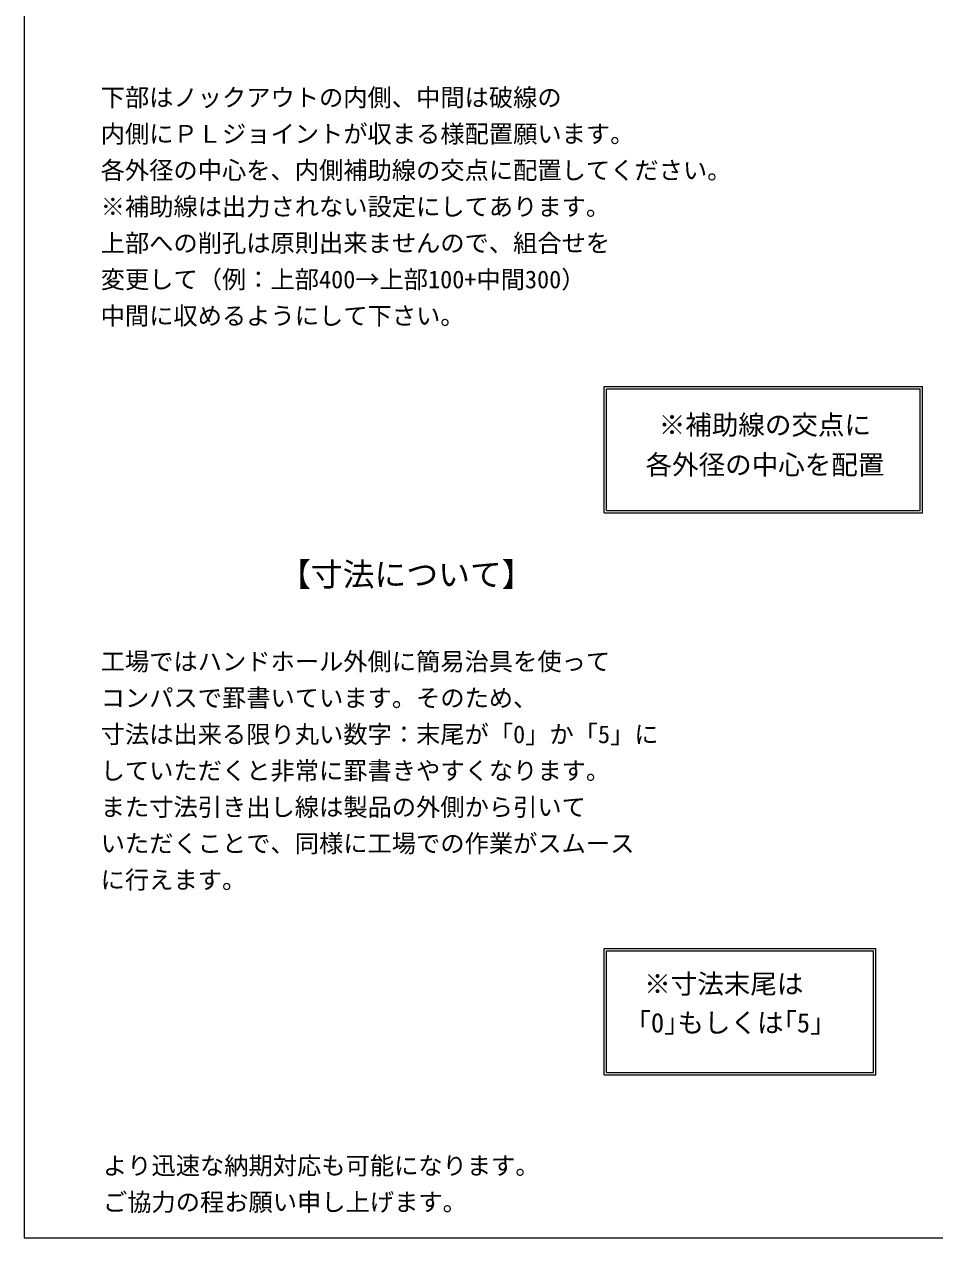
# Model space of a CAD drawing. Units: millimetres, scale not verified. Extents: x -4890 to 18490, y -2312 to 2312.
# Drawn here: x -4890 to -2944, y -1963 to 631 of the extents above; entities that cross this region are included whole.
import ezdxf
from ezdxf.enums import TextEntityAlignment as Align

# ---------------------------------------------------------------- set-up
doc = ezdxf.new("R2010")
doc.units = ezdxf.units.MM
doc.header["$LTSCALE"] = 10
for name, color, linetype, lineweight in [('0-2_waku', 7, 'Continuous', 18), ('0-9_uchigawa', 6, 'Continuous', 18), ('0-E_文字１', 7, 'Continuous', 18)]:
    doc.layers.add(name, color=color, linetype=linetype, lineweight=lineweight)
doc.styles.add('ＭＳ ゴシック', font='')
doc.styles.get('ＭＳ ゴシック').set_extended_font_data('MS Gothic')

msp = doc.modelspace()

# ---------------------------------------------------------------- linework, layer by layer
at = {"layer": '0-2_waku'}
for p, q in [((-4890.06, 2312.19), (-4890.06, -1962.81)), ((-4890.06, -1962.81), (-1830.06, -1962.81)), ((-4890.06, -1962.81), (-1830.06, -1962.81)), ((-4890.06, -1962.81), (-1830.06, -1962.81)), ((-4890.06, -1962.81), (-1830.06, -1962.81))]:
    msp.add_line(p, q, dxfattribs=at)
at = {"layer": '0-9_uchigawa'}
for p, q in [((-3650.52, -413.3), (-3650.52, -143.3)), ((-3650.52, -143.3), (-2970.52, -143.3)), ((-3645.52, -408.3), (-3645.52, -148.3)), ((-3645.52, -148.3), (-2975.52, -148.3)), ((-2975.52, -408.3), (-2975.52, -148.3)), ((-2970.52, -413.3), (-2970.52, -143.3)), ((-3650.52, -413.3), (-2970.52, -413.3)), ((-3645.52, -408.3), (-2975.52, -408.3)), ((-3650.52, -1344.52), (-3070.52, -1344.52)), ((-3650.52, -1614.52), (-3650.52, -1344.52)), ((-3070.52, -1614.52), (-3070.52, -1344.52)), ((-3645.52, -1349.52), (-3075.52, -1349.52)), ((-3645.52, -1609.52), (-3645.52, -1349.52)), ((-3075.52, -1609.52), (-3075.52, -1349.52)), ((-3650.52, -1614.52), (-3070.52, -1614.52)), ((-3645.52, -1609.52), (-3075.52, -1609.52))]:
    msp.add_line(p, q, dxfattribs=at)

# ---------------------------------------------------------------- texts
at = {"layer": '0-E_文字１', "style": 'ＭＳ ゴシック'}
for s, height, p in [('下部はノックアウトの内側、中間は破線の', 38.01, (-4726.76, 443.66)), ('内側にＰＬジョイントが収まる様配置願います。', 38.01, (-4726.76, 365.9)), ('各外径の中心を、内側補助線の交点に配置してください。', 38.01, (-4726.76, 288.14)), ('※補助線は出力されない設定にしてあります。', 38.01, (-4726.76, 210.38)), ('上部への削孔は原則出来ませんので、組合せを', 38.01, (-4726.76, 132.62)), ('変更して（例：上部400→上部100+中間300）', 38.01, (-4726.76, 54.86)), ('中間に収めるようにして下さい。', 38.01, (-4726.76, -22.9)), (' ※補助線の交点に', 41.57, (-3562.37, -258.95)), ('各外径の中心を配置', 41.57, (-3562.37, -344)), ('【寸法について】', 49.88, (-4345.71, -585.14)), ('工場ではハンドホール外側に簡易治具を使って', 38.01, (-4726.76, -761.77)), ('コンパスで罫書いています。そのため、', 38.01, (-4726.76, -839.53)), ('寸法は出来る限り丸い数字：末尾が「0」か「5」に', 38.01, (-4726.76, -917.29)), ('していただくと非常に罫書きやすくなります。', 38.01, (-4726.76, -995.05)), ('また寸法引き出し線は製品の外側から引いて', 38.01, (-4726.76, -1072.81)), ('いただくことで、同様に工場での作業がスムース', 38.01, (-4726.76, -1150.57)), ('に行えます。', 38.01, (-4726.76, -1228.33)), ('※寸法末尾は', 41.57, (-3565.14, -1453.6)), ('「0｣もしくは｢5｣', 41.57, (-3607.48, -1536.59)), ('より迅速な納期対応も可能になります。\u3000', 38.01, (-4721.91, -1839.23)), ('ご協力の程お願い申し上げます。', 38.01, (-4721.91, -1916.99))]:
    msp.add_text(s, height=height, dxfattribs=at).set_placement(p, align=Align.BOTTOM_LEFT)

doc.saveas('drawing.dxf')
